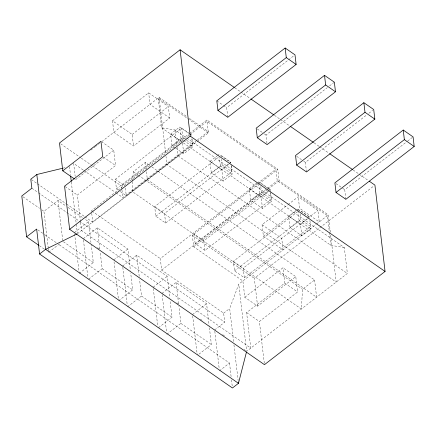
<?xml version="1.0" encoding="UTF-8"?>
<svg xmlns="http://www.w3.org/2000/svg" width="436" height="436" viewBox="0 0 436 436"><rect width="100%" height="100%" fill="white"/><g stroke="black" fill="none" stroke-linecap="round" stroke-linejoin="round"><path stroke-width="0.33" stroke-dasharray="2.18 1.64" d="M132.697 181.578L132.119 191.442L301.358 309.01L302.524 289.275L314.579 279.956L152.044 167.043M132.735 180.918L133.28 171.708L145.341 162.388L149.81 165.489M233.56 341.53L229.679 308.497L238.759 284.152L316.133 224.344M112.488 120.81L148.665 92.846L168.345 106.515L169.697 118.025L133.52 145.995L113.84 132.321L112.488 120.81L132.168 134.479L133.52 145.995M90.792 150.137L94.77 147.063M95.31 146.649L99.604 143.324M101.757 141.662L159.064 97.364L187.017 116.783M132.168 134.479L168.345 106.515M75.559 179.703L113.747 150.186L102.068 142.071M48.265 248.198L43.938 211.351L58.01 200.473L65.776 205.868M80.507 221.837L77.357 195.05L115.551 165.533L113.747 150.186M175.179 147.815L171.964 145.575L170.607 134.065L179.654 127.072L189.317 133.787M118.08 190.031L116.439 188.892L115.317 179.294L181.643 128.026L189.295 133.345M171.964 145.575L181.005 138.588L179.654 127.072M116.439 188.892L182.771 137.618L181.643 128.026M121.862 189.257L121.486 186.058L189.18 133.732M189.72 133.318L206.909 120.031L277.754 169.244L279.111 180.755L328.308 214.932L330.357 232.393M189.262 135.116L91.429 210.735L91.653 212.654M189.802 134.702L207.002 121.404L275.879 169.25L277.231 180.766L327.414 215.624L329.322 231.843M227.783 117.268L226.66 107.676L293.918 55.683M48.739 252.215L60.8 242.896M74.442 232.541L88.513 221.662L84.628 218.97M116.129 192.908L122.838 197.573L196.979 140.261M197.519 139.847L208.261 131.541L189.257 118.336M120.271 191.546L126.282 195.726L192.608 144.458L191.933 138.703M77.406 233.734L178.122 155.886L176.951 145.924M84.96 216.817L92.781 222.251L196.527 142.054M197.067 141.64L208.354 132.915L206.909 120.031M175.719 148.185L183.769 153.783L192.816 146.79L191.84 138.474M83.298 238.694L97.37 227.815L127.873 249.005L130.391 270.445M231.194 165.816L232.175 174.128L223.128 181.12L211.318 172.918L209.967 161.407L216.883 156.061M217.417 155.652L219.014 154.415L230.818 162.617L221.777 169.609L223.128 181.12M231.216 165.402L231.968 171.795L165.642 223.069L155.799 216.229L154.671 206.637L218.327 157.434M79.243 273.405L93.315 262.532L91.266 245.114M211.318 172.918L220.365 165.925L219.39 157.614M155.799 216.229L222.131 164.961L221.455 159.205M165.642 223.069L164.514 213.471L228.704 163.86M229.238 163.446L230.84 162.203L221.003 155.369L221.15 156.649M266.995 143.33L266.015 135.018L327.36 87.598M329.512 85.936L334.358 82.191M88.628 279.149L102.171 268.685L100.204 251.937M113.801 259.883L127.873 249.005M122.658 266.036L136.724 255.158L167.228 276.348L169.746 297.788M270.554 193.159L271.53 201.47L262.488 208.463L250.678 200.26L249.327 188.75L258.374 181.758L270.178 189.96M214.659 329.943L224.709 322.177L223.646 313.157L161.658 270.097L160.306 258.586L257.066 183.796M257.605 183.376L275.879 169.25M244.798 297.27L282.986 267.753L295.782 276.637L257.589 306.154L244.798 297.27L242.885 280.964L193.682 246.787L192.331 235.271L258.417 184.194M258.755 183.948L277.754 169.244M118.603 300.747L132.669 289.875L130.702 273.127M250.678 200.26L259.725 193.268L258.75 184.957M270.424 191.464L271.328 199.138L204.996 250.406L195.159 243.571L261.486 192.303L260.81 186.548M161.658 270.097L277.231 180.766M193.682 246.787L267.824 189.475M268.363 189.06L279.111 180.755M204.996 250.406L203.874 240.814L270.2 189.546L260.363 182.711M306.503 171.953L305.374 162.356L366.72 114.941M368.872 113.278L372.638 110.368M262.488 208.463L261.137 196.952L269.116 190.783M127.459 306.9L141.526 296.022L139.558 279.274M153.161 287.226L167.228 276.348M162.018 293.373L176.084 282.501L206.588 303.69L209.106 325.125M262.052 224.709L281.732 238.378L283.084 249.888L263.404 236.219L262.052 224.709L287.591 204.969M288.12 204.555L298.229 196.745L317.909 210.414L319.261 221.924L299.581 208.255L298.229 196.745M309.914 220.502L310.89 228.813L301.843 235.805L290.038 227.603L288.687 216.093L296.137 210.332M263.404 236.219L299.581 208.255M300.17 213.891L300.845 219.646L310.688 226.48L244.356 277.748L234.519 270.914L233.391 261.322L297.581 211.705M298.115 211.291L299.717 210.054L309.56 216.888L309.707 218.164M158.491 327.681L172.029 317.212L170.062 300.464M290.038 227.603L299.085 220.611L298.104 212.299M234.519 270.914L300.845 219.646M244.356 277.748L243.228 268.156L307.418 218.54M307.8 218.229L317.909 210.414M345.862 199.29L344.734 189.698L407.153 141.449M407.693 141.035L412.532 137.291M301.843 235.805L300.491 224.295L307.407 218.948M166.814 334.243L180.886 323.365L178.918 306.617M192.516 314.563L206.588 303.69M316.667 223.93L328.308 214.932M257.589 306.154L254.324 278.337L373.843 185.954M223.646 313.157L229.679 308.497M80.584 222.507L81.527 230.546L250.771 348.113L246.602 312.617L284.79 283.1L282.986 267.753M198.903 354.206L211.389 344.554L209.422 327.807M264.309 363.324L259.393 321.506L297.581 291.984L295.782 276.637M219.461 370.813L229.51 363.041L58.789 244.449M186.804 138.13L344.32 247.55L347.361 273.454L246.645 351.302L238.759 284.152M62.975 168.171L65.591 167.533M208.354 132.915L158.17 98.056L161.663 127.792L175.076 129.983L186.248 137.743M183.447 142.926L330.908 245.359L344.32 247.55M234.802 87.783L240.383 91.664M240.945 92.051L250.433 98.64M274.44 115.317L280.021 119.197M280.577 119.584L289.509 125.786M314.073 142.85L319.098 146.338M319.653 146.73L329.147 153.319M353.149 169.996L358.73 173.871M359.291 174.264L368.224 180.466M216.817 100.841L222.829 105.016M223.379 105.398L226.66 107.676M257.273 128.942L262.189 132.359M264.374 133.879L266.015 135.018M296.627 156.284L301.548 159.701M303.734 161.216L305.374 162.356M335.987 183.621L341.998 187.802M342.549 188.178L344.734 189.698M169.697 118.025L150.022 104.357L148.665 92.846M189.845 133.721L191.486 134.86M189.851 134.157L191.464 135.28M297.728 209.1L309.538 217.302M182.771 137.618L186.052 139.901M186.597 140.278L192.608 144.458M222.131 164.961L231.968 171.795M261.486 192.303L271.328 199.138M181.005 138.588L183.153 140.076M183.692 140.452L192.816 146.79M220.365 165.925L232.175 174.128M259.725 193.268L271.53 201.47M299.085 220.611L310.89 228.813M161.663 127.792L181.213 141.373M170.607 134.065L182.417 142.267L183.769 153.783M209.967 161.407L221.777 169.609M249.327 188.75L261.137 196.952M288.687 216.093L300.491 224.295M178.122 155.886L347.361 273.454M133.28 171.708L137.749 174.814M138.305 175.201L302.524 289.275M103.316 157.031L115.551 165.533M284.79 283.1L297.581 291.984M115.317 179.294L125.154 186.134M154.671 206.637L164.514 213.471M203.874 240.814L194.031 233.979L195.159 243.571M233.391 261.322L243.228 268.156M60.615 143.771L80.72 157.739M81.276 158.126L91.887 165.5M92.448 165.887L121.486 186.058M192.331 235.271L254.324 278.337M83.145 169.996L73.64 163.396L75.172 176.438M83.707 170.383L115.573 192.521M65.122 186.554L77.357 195.05M246.602 312.617L259.393 321.506M91.985 211.122L160.306 258.586M31.348 179.572L36.935 183.452M37.491 183.839L65.972 203.628M66.534 204.015L84.404 216.43M67.994 207.411L84.077 218.583M31.85 188.205L37.937 192.434M38.493 192.816L78.949 220.921M79.499 221.303L224.709 322.177M97.511 247.703L99.746 249.25M176.825 302.797L178.504 303.963M200.288 319.098L202.522 320.645M222.627 334.614L224.862 336.167M243.855 349.361L246.089 350.915M22.906 196.74L39.513 208.277M41.725 209.814L43.938 211.351M63.362 241.729L93.315 262.532M102.171 268.685L132.669 289.875M141.526 296.022L172.029 317.212M180.886 323.365L211.389 344.554M37.758 229.837L44.401 234.454M44.952 234.835L57.683 243.68M39.333 245.681L44.314 249.141M330.673 235.08L336.194 282.087L166.955 164.514L166.007 156.459M329.398 232.519L330.908 245.359M314.579 279.956L316.612 297.221L147.368 179.654L146.196 169.691M270.2 189.546L270.353 190.826M233.952 344.898L238.154 380.628M229.51 363.041L231.173 377.2M231.489 379.892L232.279 386.634M214.817 331.284L219.221 368.802M175.076 129.983L176.874 145.259M192.674 315.904L197.241 354.762M159.064 97.364L165.691 153.772M176.084 282.501L178.602 303.936M162.17 294.714L166.579 332.232M145.341 162.388L146.12 169.026M153.319 288.561L157.723 326.079M136.724 255.158L139.248 276.598M125.377 188.052L126.282 195.726M121.938 189.894L122.838 197.573M122.816 267.372L127.219 304.889M114.036 261.889L118.363 298.736M97.37 227.815L99.888 249.256M91.729 213.297L92.781 222.251M88.513 221.662L90.95 242.432M83.456 240.034L87.865 277.547M69.515 166.579L70.463 174.64M71.33 182.025L76.224 223.657M76.3 224.333L77.325 233.058M74.6 233.881L79.167 272.734M58.01 200.473L62.811 241.342M48.347 248.869L48.663 251.545"/><path stroke-width="0.65" d="M246.482 351.956L238.47 383.32L232.437 387.986L39.578 254.008L36.651 229.069L26.601 236.835L38.777 245.294M234.246 87.396L180.095 49.78L59.498 142.997L62.762 170.814L74.442 178.929M62.321 168.329L36.82 174.525L30.793 179.185L31.85 188.205L21.8 195.971L26.601 236.835M62.762 170.814L100.956 141.297L102.76 156.644L64.566 186.167L69.64 229.331L264.467 364.67L385.064 271.454L374.922 185.12L369.341 181.24M285.155 48.014L216.817 100.841L217.946 110.433L227.783 117.268L296.126 64.446L294.998 54.854L285.155 48.014L286.283 57.612L296.126 64.446M217.946 110.433L286.283 57.612M69.64 229.331L190.238 136.114L180.095 49.78M39.578 254.008L45.611 249.348L76.796 234.034M324.515 75.357L256.177 128.179L257.305 137.776L267.143 144.61L335.48 91.783L334.358 82.191L324.515 75.357L325.643 84.949L335.48 91.783M257.305 137.776L325.643 84.949M363.875 102.7L295.537 155.521L296.66 165.113L306.503 171.953L374.84 119.126L373.712 109.534L363.875 102.7L365.003 112.292L374.84 119.126M296.66 165.113L365.003 112.292M403.235 130.042L334.892 182.864L336.02 192.456L345.862 199.29L414.2 146.469L413.072 136.877L403.235 130.042L404.363 139.634L414.2 146.469M336.02 192.456L404.363 139.634M250.994 99.032L273.879 114.93M290.071 126.173L313.517 142.463M329.703 153.706L352.593 169.609M190.238 136.114L385.064 271.454M238.312 381.974L238.47 383.32L45.611 249.348L36.82 174.525M70.621 175.981L71.253 181.354"/></g></svg>
